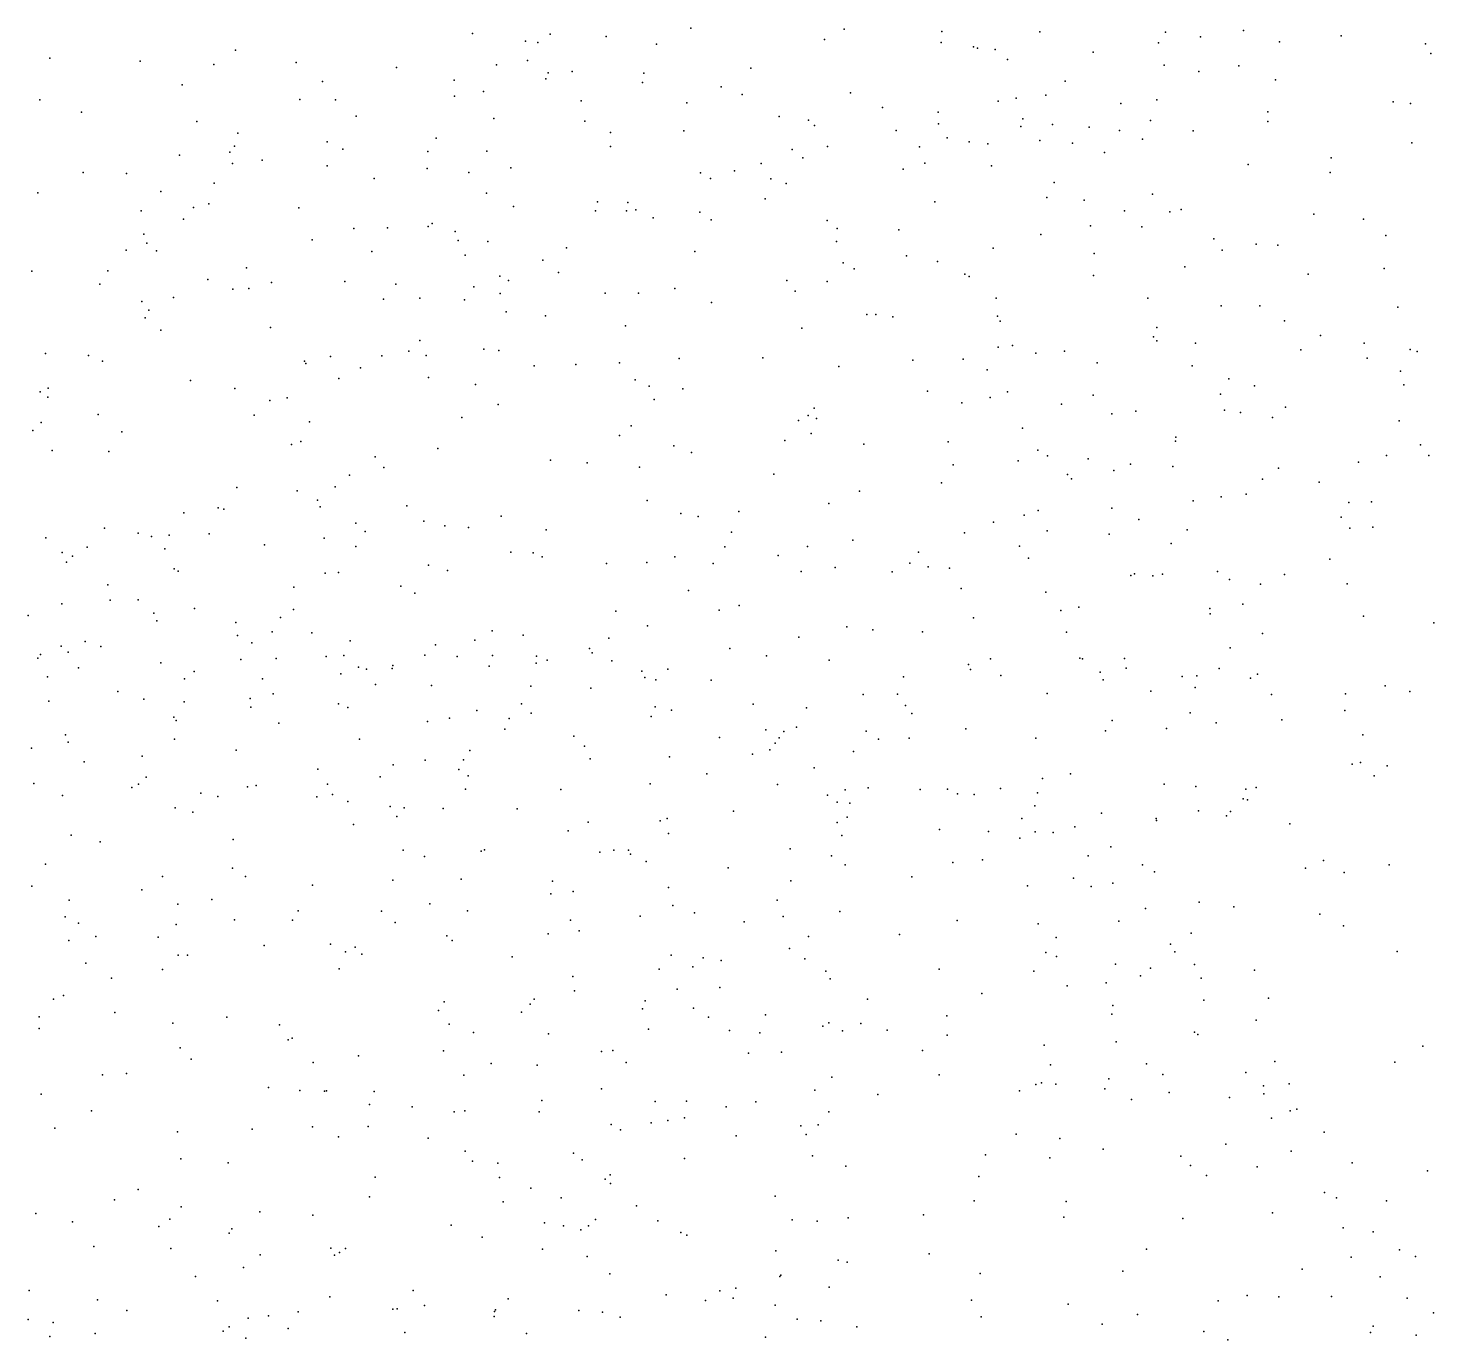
# Model space of a CAD drawing. Header units: metres. Extents: x -24.3 to 24.3, y -27.7 to 27.7.
# Drawn here: x -0.569 to 0.814, y -1.28 to 0.011 of the extents above; entities that cross this region are included whole.
import ezdxf

# ---------------------------------------------------------------- set-up
doc = ezdxf.new("R2010")
doc.units = ezdxf.units.M

msp = doc.modelspace()

# ---------------------------------------------------------------- linework, layer by layer
for p in [(-0.1321, 0.0052, -13.2899), (-0.0557, 0.0046, 27.1249), (-0.0006, 0.0024, 11.0312), (0.0827, 0.0106, 24.5145), (0.2335, 0.0095, -8.0222), (0.3297, 0.0071, -14.4301), (0.426, 0.007, 10.4634), (0.5497, 0.0065, -14.6479), (0.584, 0.0019, 18.4861), (0.6263, 0.0081, 26.8666), (0.7222, 0.003, -10.9418), (-0.3652, -0.0111, -10.9406), (-0.08, -0.0024, -10.949), (-0.0679, -0.0034, 11.5028), (0.049, -0.0052, -7.9759), (0.2142, -0.0007, 9.6225), (0.3289, -0.0035, -10.2494), (0.3606, -0.0078, -16.2666), (0.3647, -0.009, 7.776), (0.3819, -0.0106, -10.9223), (0.4783, -0.013, 10.3091), (0.5425, -0.004, 18.6592), (0.6617, -0.0029, -1.3173), (0.8051, -0.005, 18.0721), (-0.5478, -0.019, -13.1053), (-0.459, -0.0219, 23.495), (-0.3865, -0.0252, 12.4612), (-0.3055, -0.0232, 27.3634), (-0.1085, -0.0256, 0.7324), (-0.0781, -0.0214, -13.5961), (0.3943, -0.0204, 21.7284), (0.5483, -0.0258, 18.7962), (0.6217, -0.0265, -10.9339), (0.8105, -0.0144, -1.5289), (-0.2068, -0.0283, 27.1535), (-0.1501, -0.0406, 23.9225), (-0.06, -0.0393, 24.0906), (-0.0577, -0.0334, 11.2475), (-0.0341, -0.0321, -13.8314), (0.0365, -0.0336, -14.0112), (0.1416, -0.0288, 27.0403), (0.5822, -0.032, 26.4351), (0.6576, -0.0403, 13.5286), (-0.4175, -0.0453, -13.0968), (-0.2797, -0.042, -13.1289), (-0.1212, -0.0517, 26.9902), (0.0351, -0.0428, 9.488), (0.1124, -0.0473, 7.8153), (0.1333, -0.0547, -14.1677), (0.2396, -0.0532, 20.7333), (0.4317, -0.0553, -22.3803), (0.451, -0.0415, 25.1644), (-0.5576, -0.06, -10.8902), (-0.302, -0.0597, 9.3299), (-0.2668, -0.0601, 8.0081), (-0.1498, -0.0565, -10.2657), (-0.0252, -0.0611, -13.926), (0.0787, -0.063, -10.9073), (0.2713, -0.0676, 21.1542), (0.385, -0.0613, 26.0891), (0.4028, -0.0583, 9.823), (0.5055, -0.0637, 10.1511), (0.5409, -0.0601, -10.1781), (0.7735, -0.062, -14.7808), (0.7905, -0.0636, -8.3696), (-0.5165, -0.0722, 27.6102), (-0.4031, -0.0814, 1.6026), (-0.2464, -0.0759, -10.2526), (-0.1111, -0.0784, -16.2352), (-0.0215, -0.0808, -7.9426), (0.1697, -0.0763, -7.9831), (0.1983, -0.08, -14.2773), (0.3261, -0.0721, 26.9243), (0.4091, -0.0785, -14.5156), (0.5347, -0.0802, -10.9299), (0.6501, -0.0719, -14.7195), (0.6502, -0.0813, 18.2563), (-0.363, -0.0929, -10.2363), (0.0038, -0.0921, -10.2818), (0.0758, -0.0903, 18.2168), (0.2042, -0.0853, 24.7056), (0.2847, -0.0901, -10.2749), (0.3262, -0.0835, 10.7566), (0.4074, -0.0862, 25.8648), (0.4385, -0.0841, 17.8928), (0.4746, -0.0867, 25.56), (0.5044, -0.09, 10.4118), (0.5768, -0.0904, 18.9036), (-0.3661, -0.1057, -27.0669), (-0.2749, -0.1012, -10.8789), (-0.2596, -0.1086, 12.2076), (-0.1679, -0.0976, 9.3716), (-0.1178, -0.1104, -10.8744), (0.0038, -0.106, 24.3234), (0.1823, -0.1087, 10.9216), (0.2171, -0.1058, -10.8929), (0.3075, -0.1061, -8.0364), (0.3347, -0.0975, 20.3684), (0.3563, -0.1013, 26.2709), (0.3749, -0.1031, 24.9501), (0.426, -0.1001, -10.2258), (0.4582, -0.1026, 25.7422), (0.527, -0.0986, 26.673), (0.7919, -0.1021, 19.2543), (-0.4201, -0.1145, 27.3516), (-0.3706, -0.1113, 27.2091), (-0.3681, -0.1226, 12.3317), (-0.3388, -0.1194, -13.1064), (-0.1759, -0.1108, -7.8806), (0.152, -0.1225, -0.4869), (0.1929, -0.117, 26.7933), (0.313, -0.1224, 26.3877), (0.4896, -0.1119, 25.4024), (0.6309, -0.1237, -10.1413), (0.7126, -0.1169, 19.5522), (-0.5151, -0.1314, 23.4779), (-0.4725, -0.1324, 9.2012), (-0.2749, -0.125, 1.2075), (-0.2286, -0.1374, 23.8304), (-0.1766, -0.1274, 12.0091), (-0.1357, -0.1316, 11.7207), (-0.0945, -0.1269, 11.3162), (0.0922, -0.1319, 26.7211), (0.102, -0.1373, 13.9738), (0.1258, -0.1297, 9.5056), (0.1613, -0.1376, 26.616), (0.2915, -0.1281, 26.512), (0.3785, -0.1249, 13.8033), (0.7114, -0.1315, -10.9488), (-0.5595, -0.1516, -10.8189), (-0.4387, -0.1501, 12.44), (-0.386, -0.142, -7.8286), (-0.1182, -0.1519, -13.6275), (0.1764, -0.1424, 26.4215), (0.4401, -0.1413, -8.0974), (-0.3915, -0.1623, -10.8237), (-0.0916, -0.165, 24.0948), (-0.0091, -0.1602, 11.0942), (0.0207, -0.1608, -27.5358), (0.1557, -0.1572, -10.2893), (0.3226, -0.1604, -10.9031), (0.4328, -0.1562, 25.0667), (0.4695, -0.1587, 9.9339), (0.5367, -0.1528, -14.6503), (-0.458, -0.1693, -13.0888), (-0.4162, -0.1775, 14.1737), (-0.4063, -0.166, 23.6154), (-0.3028, -0.1662, 23.7361), (-0.0111, -0.1692, -13.9829), (0.0193, -0.1693, -0.0171), (0.0287, -0.1683, 24.4451), (0.0455, -0.176, -14.0733), (0.0915, -0.1704, 26.5254), (0.1027, -0.1779, 24.6014), (0.2167, -0.1786, -7.9747), (0.5091, -0.169, -10.204), (0.5537, -0.1702, 10.2549), (0.565, -0.1677, 18.7645), (0.6954, -0.1725, 7.5955), (0.7443, -0.1773, 19.1649), (-0.4552, -0.1922, 1.8017), (-0.2487, -0.1866, 26.862), (-0.2157, -0.1858, -13.2116), (-0.1756, -0.1845, 23.9507), (-0.1716, -0.1816, 11.8989), (-0.149, -0.1894, -13.5135), (0.2266, -0.1867, 26.2574), (0.2872, -0.1877, 24.827), (0.427, -0.1923, 9.7963), (0.4759, -0.1838, -10.9291), (0.5263, -0.1848, 10.5798), (0.7662, -0.1934, -14.7909), (-0.4522, -0.2011, 27.2712), (-0.2898, -0.1976, 9.2735), (-0.146, -0.1984, 11.5184), (-0.1168, -0.1994, 11.1844), (-0.0395, -0.2057, -10.8455), (0.226, -0.1992, -0.7725), (0.3801, -0.2058, 25.8462), (0.597, -0.1968, 18.3714), (0.6386, -0.2018, 18.1273), (0.6601, -0.2029, -8.2116), (-0.4728, -0.2079, -10.7589), (-0.4428, -0.2084, 8.0356), (-0.2309, -0.2092, -7.8253), (-0.1394, -0.2127, 18.2649), (-0.0629, -0.2176, 24.2419), (0.0865, -0.2092, -10.8637), (0.2326, -0.2203, -14.3386), (0.2949, -0.2135, 10.88), (0.3254, -0.2191, -14.4345), (0.4795, -0.211, 25.5205), (0.6054, -0.2079, -10.9673), (-0.5655, -0.2285, 27.5932), (-0.4906, -0.2283, -7.7787), (-0.3543, -0.2253, -13.121), (-0.105, -0.2333, -27.915), (-0.0476, -0.2298, 0.2543), (0.2434, -0.2263, 17.8919), (0.3522, -0.2316, -10.2543), (0.3563, -0.2336, 9.669), (0.4788, -0.2329, 10.6975), (0.5685, -0.2243, 22.0893), (0.6897, -0.2314, 17.917), (0.7647, -0.226, 17.7903), (-0.4986, -0.2414, 27.3836), (-0.3925, -0.2368, -7.79), (-0.3679, -0.2462, 18.3923), (-0.3521, -0.2456, 26.9671), (-0.3298, -0.2398, -10.1973), (-0.2575, -0.2388, -10.7531), (-0.2073, -0.2413, 0.9923), (-0.1307, -0.2438, -26.0283), (-0.0966, -0.2378, -13.8607), (0.0668, -0.2455, 11.0586), (0.1772, -0.2378, 24.702), (0.1852, -0.2482, -10.8744), (0.2168, -0.2386, -10.2831), (-0.4571, -0.2582, 9.1914), (-0.426, -0.2545, -25.506), (-0.2196, -0.256, -13.2927), (-0.1837, -0.2552, 11.6324), (-0.1398, -0.2568, -13.6547), (-0.1047, -0.2506, 0.6507), (-0.0016, -0.25, 26.5901), (0.0313, -0.25, -26.4747), (0.1031, -0.2595, -14.1918), (0.3829, -0.2551, -10.9028), (0.5322, -0.255, -14.6496), (0.6043, -0.2625, 10.1472), (-0.4539, -0.2745, -22.5931), (-0.4503, -0.2668, -10.1678), (-0.0988, -0.2684, -10.2402), (-0.0604, -0.2726, -7.8594), (0.2557, -0.271, -7.9758), (0.2645, -0.2712, 9.5338), (0.2815, -0.2734, 26.0131), (0.3843, -0.2728, 24.9655), (0.6422, -0.2627, -14.7345), (0.7781, -0.2638, -22.3664), (-0.4386, -0.2866, 27.1785), (-0.3307, -0.2839, 1.3834), (0.0186, -0.2823, 24.4864), (0.192, -0.2845, -26.7353), (0.387, -0.2777, -27.7236), (0.541, -0.2838, 13.8968), (0.6667, -0.2773, -10.1655), (-0.1837, -0.2967, 11.4059), (0.3849, -0.3033, -27.373), (0.3992, -0.3016, 25.7483), (0.5379, -0.2932, -10.9236), (0.541, -0.2972, 9.9752), (0.579, -0.2994, 20.12), (0.7021, -0.2919, -8.1879), (0.7448, -0.2995, 17.6641), (-0.552, -0.3094, -16.2813), (-0.5096, -0.3115, 2.0105), (-0.4959, -0.3172, -10.6269), (-0.2973, -0.3171, 9.2587), (-0.2718, -0.3123, -13.1941), (-0.2211, -0.3118, -7.7861), (-0.1946, -0.3071, -13.4691), (-0.1777, -0.3114, 24.0859), (-0.1209, -0.3052, -28.2101), (-0.1063, -0.3066, 9.3503), (0.0712, -0.3145, -7.9037), (0.1536, -0.3138, 9.4802), (0.3009, -0.3162, -14.4129), (0.3505, -0.315, 21.5394), (0.4219, -0.3092, 9.7382), (0.4503, -0.3073, 25.1823), (0.6827, -0.3059, 19.0393), (0.7478, -0.3142, 17.183), (0.7902, -0.3057, -11.0044), (0.797, -0.3077, -1.6219), (-0.2958, -0.3195, 11.9837), (-0.2423, -0.3235, 26.8213), (-0.0713, -0.3216, -10.7653), (-0.0303, -0.3202, 7.5679), (0.0125, -0.3187, 14.2265), (0.2283, -0.3223, -14.3381), (0.374, -0.3256, -27.0319), (0.4822, -0.3188, 25.4204), (0.5758, -0.3215, 10.5442), (0.7806, -0.327, 22.4322), (-0.5493, -0.3437, 23.5615), (-0.4094, -0.3361, 27.0739), (-0.3659, -0.344, 23.775), (-0.2636, -0.334, 7.7658), (-0.1752, -0.333, -13.5866), (-0.129, -0.3399, 24.3), (0.028, -0.3355, 17.9628), (0.0416, -0.3415, -14.1246), (0.0748, -0.3443, -10.8096), (0.6117, -0.3345, 17.9989), (0.6371, -0.3413, 18.9086), (0.7838, -0.3404, 17.5424), (-0.5571, -0.3473, -25.0326), (-0.5498, -0.3525, -13.1113), (-0.3314, -0.3557, -10.1601), (-0.3143, -0.3532, -10.634), (0.0465, -0.3549, -16.4977), (0.3156, -0.3465, 24.8882), (0.3492, -0.3582, -10.2469), (0.377, -0.3528, 17.5424), (0.3943, -0.3473, -28.089), (0.4473, -0.3593, -14.5658), (0.4785, -0.3505, 25.5477), (0.6035, -0.3495, 10.2743), (-0.5003, -0.3695, -10.1289), (-0.3467, -0.3702, 26.9355), (-0.1426, -0.3726, -7.7738), (-0.1068, -0.3596, -13.8856), (0.198, -0.3704, 24.7574), (0.2039, -0.3633, 7.4995), (0.4967, -0.3688, -10.2109), (0.5202, -0.3664, -14.6387), (0.6076, -0.3652, 18.7815), (0.6232, -0.3677, 17.8427), (0.6547, -0.3725, -14.7409), (0.6676, -0.3624, -10.951), (-0.5644, -0.3852, -10.5483), (-0.5562, -0.3774, 27.469), (-0.4768, -0.3866, 12.2837), (-0.2925, -0.3767, 11.8525), (0.0239, -0.3808, -0.1653), (0.1885, -0.3755, 26.1703), (0.2062, -0.3735, -7.9292), (0.4089, -0.3829, 25.0867), (0.7792, -0.3757, 19.0965), (-0.31, -0.3989, 14.3589), (-0.301, -0.3962, 23.9359), (0.0124, -0.3901, 26.4542), (0.066, -0.4003, 11.0902), (0.175, -0.3951, 17.7037), (0.2011, -0.3882, 11.0069), (0.2529, -0.3986, 9.5348), (0.3358, -0.3964, 9.6264), (0.5593, -0.3959, 18.256), (0.5598, -0.3918, 18.3865), (0.8003, -0.3992, -10.2958), (-0.5453, -0.4048, 9.1021), (-0.4897, -0.4058, 27.3166), (-0.2277, -0.4111, 11.2891), (-0.166, -0.4029, -13.7226), (-0.0554, -0.4146, 24.4776), (0.0834, -0.407, 26.3495), (0.424, -0.4045, -10.8945), (0.4335, -0.4103, 10.8477), (0.4735, -0.4131, -26.4334), (0.7669, -0.4099, -10.9732), (0.8086, -0.4099, -14.8067), (-0.2191, -0.4216, -10.624), (-0.0193, -0.417, -14.051), (0.0321, -0.4212, -10.7345), (0.1643, -0.4282, -10.7848), (0.3408, -0.4189, 25.7852), (0.4047, -0.4151, 25.6589), (0.4988, -0.4247, 21.8703), (0.515, -0.4183, 10.7311), (0.5566, -0.4206, 20.3754), (0.6608, -0.4224, -10.247), (0.7393, -0.4164, -8.1678), (-0.3639, -0.4414, -13.125), (-0.2671, -0.4407, -25.0178), (-0.253, -0.4292, 11.4999), (0.3292, -0.4369, -14.4368), (0.4533, -0.4287, 25.2383), (0.457, -0.4328, 20.5797), (0.6448, -0.4332, -8.1241), (0.7006, -0.4361, 17.5162), (-0.3044, -0.4446, -10.5667), (-0.2844, -0.4539, -10.1384), (0.0399, -0.454, -10.2161), (0.2486, -0.4451, -10.2527), (0.5766, -0.4546, 18.5082), (0.6043, -0.4506, 10.4155), (0.629, -0.4478, -26.7237), (0.7298, -0.4561, -14.7628), (0.7521, -0.4553, 18.9887), (-0.416, -0.4662, -10.1132), (-0.3821, -0.4613, 27.0846), (-0.3766, -0.4628, -7.6495), (-0.2818, -0.4604, 24.0995), (-0.1967, -0.4593, 24.3434), (-0.104, -0.4694, -7.7413), (0.0727, -0.4669, -7.8308), (0.09, -0.4698, 24.6774), (0.1298, -0.4649, -22.5682), (0.2184, -0.4571, -14.3229), (0.4106, -0.4686, -1.1464), (0.4244, -0.4639, -10.2222), (0.4968, -0.4617, -8.0454), (-0.4941, -0.4814, 23.7409), (-0.2467, -0.4764, 24.234), (-0.1798, -0.4746, 17.9786), (-0.1591, -0.479, 0.8183), (-0.1361, -0.4806, 26.7305), (-0.0597, -0.483, -10.1828), (0.3805, -0.4755, 20.8146), (0.4331, -0.4839, 17.2658), (0.5234, -0.4729, 18.1391), (0.5707, -0.483, 17.7114), (0.7224, -0.4705, -28.2148), (0.7308, -0.4815, -16.4667), (0.7535, -0.4803, -27.2617), (-0.5518, -0.491, -7.2429), (-0.4609, -0.4863, -7.5482), (-0.4479, -0.4895, 9.1735), (-0.4304, -0.4881, 23.8774), (-0.3909, -0.4868, -10.4944), (-0.3366, -0.4976, 11.7233), (-0.2779, -0.4913, -7.662), (-0.2375, -0.4846, 1.092), (0.1227, -0.4853, -14.2228), (0.2421, -0.4932, 25.9477), (0.3518, -0.486, -10.8204), (0.494, -0.4873, -28.4644), (0.555, -0.4964, -22.5462), (-0.5357, -0.5054, -7.0622), (-0.5255, -0.5088, -10.4606), (-0.5109, -0.5, 27.4493), (-0.4345, -0.5017, 18.2186), (-0.2467, -0.4993, -13.4019), (-0.0942, -0.5051, -13.9159), (-0.0723, -0.5056, -10.6279), (-0.0635, -0.5097, -28.4388), (0.0671, -0.5097, -0.4074), (0.1162, -0.4998, -25.3457), (0.1687, -0.5081, -7.847), (0.1974, -0.4993, 17.5091), (0.3067, -0.5048, 14.2777), (0.4061, -0.4989, -7.9912), (0.4149, -0.5107, 25.4283), (-0.5314, -0.5148, -7.376), (-0.4256, -0.5214, -28.449), (-0.4215, -0.5238, -13.0798), (-0.2638, -0.5248, -10.525), (-0.1754, -0.5179, -13.7247), (-0.1565, -0.523, 9.3218), (-0.0001, -0.516, 26.5513), (0.0394, -0.5151, 9.423), (0.1047, -0.516, 11.0779), (0.1911, -0.5241, -10.2295), (0.2247, -0.5199, -10.7418), (0.2807, -0.5242, 25.8334), (0.2982, -0.5157, -7.935), (0.3162, -0.5194, 10.9765), (0.337, -0.5208, 25.0397), (0.6008, -0.5241, 17.5695), (0.7113, -0.5117, -10.9295), (-0.4907, -0.5371, -6.9624), (-0.277, -0.5257, -22.6132), (-0.2025, -0.5383, -13.5931), (0.5153, -0.528, 17.9043), (0.5192, -0.5263, -10.8606), (0.5371, -0.5282, -10.2545), (0.5467, -0.5267, 18.4138), (0.6126, -0.5317, 10.5709), (0.6431, -0.5366, -14.6752), (0.6665, -0.527, -10.2875), (0.7282, -0.5362, 18.8581), (-0.4885, -0.5522, -16.5942), (-0.4608, -0.5517, -7.1898), (-0.3077, -0.5395, 11.5529), (-0.1886, -0.5454, 26.8345), (0.0803, -0.5427, 26.4375), (0.3487, -0.5407, 9.6667), (0.4317, -0.5442, -10.8105), (-0.536, -0.5559, 5.3094), (-0.4455, -0.5649, 11.9196), (-0.4055, -0.5604, 1.6889), (-0.3082, -0.5614, -13.1992), (0.0089, -0.563, 17.6204), (0.1104, -0.5619, 24.7505), (0.1301, -0.5573, -10.6743), (0.4466, -0.5623, 21.013), (0.4643, -0.5589, 21.2628), (0.5932, -0.5605, 16.9594), (0.5935, -0.5656, 18.5784), (0.6255, -0.556, 10.3642), (-0.5691, -0.5673, -6.5395), (-0.4424, -0.5724, 5.5213), (-0.3647, -0.5743, -7.417), (-0.3208, -0.5693, -10.111), (0.0401, -0.5773, -10.1862), (0.2361, -0.5783, 9.5426), (0.3608, -0.5697, -25.5874), (0.7444, -0.5679, 17.3455), (0.8135, -0.5746, 18.9374), (-0.513, -0.5928, 5.1718), (-0.3633, -0.587, -7.1049), (-0.349, -0.594, -6.9661), (-0.3291, -0.5832, 27.1295), (-0.2902, -0.5844, -7.313), (-0.2524, -0.5921, -7.1845), (-0.1298, -0.5916, -7.5195), (-0.1128, -0.5824, 24.5464), (-0.0823, -0.5867, 0.3965), (0.0019, -0.5896, -10.5965), (0.1888, -0.5886, -7.7907), (0.2618, -0.5812, 24.9648), (0.3104, -0.5834, 25.7114), (0.4523, -0.5836, 9.7974), (0.6448, -0.585, -8.078), (-0.557, -0.6057, 5.6109), (-0.5365, -0.5973, -24.5651), (-0.5298, -0.6033, 27.5357), (-0.4976, -0.5978, 12.1051), (-0.2758, -0.6075, 7.557), (-0.2586, -0.6067, -6.8506), (-0.1788, -0.6062, -6.9834), (-0.1685, -0.5961, -7.2862), (-0.1471, -0.6077, -13.789), (-0.1123, -0.6066, -7.1206), (-0.0692, -0.6074, -7.2102), (-0.0169, -0.5996, -7.6349), (-0.0144, -0.604, -14.0139), (0.1209, -0.5998, -14.1995), (0.1572, -0.6071, -0.7647), (0.613, -0.599, 20.5878), (-0.5595, -0.6093, 23.8584), (-0.5197, -0.6188, -10.057), (-0.4387, -0.6138, 27.3984), (-0.3598, -0.6107, -6.6636), (-0.325, -0.6095, 5.2736), (-0.2443, -0.6181, -13.3753), (-0.2364, -0.62, 5.453), (-0.211, -0.6193, -6.6958), (-0.2103, -0.6163, -13.5323), (-0.1156, -0.6171, -6.8468), (-0.0695, -0.614, -7.0149), (-0.0587, -0.6113, 11.1549), (0.005, -0.6117, -7.2943), (0.0344, -0.622, -7.0675), (0.06, -0.62, -7.203), (0.2186, -0.6112, 14.507), (0.3558, -0.6155, 25.3872), (0.3577, -0.6205, -7.9313), (0.3773, -0.6099, -10.7323), (0.4653, -0.6091, 10.8206), (0.4679, -0.61, 18.0026), (0.5092, -0.6094, -1.3372), (0.5108, -0.619, 17.6884), (0.6023, -0.6194, 10.0453), (-0.5501, -0.6275, 5.0716), (-0.4153, -0.6297, 24.177), (-0.4058, -0.6222, 5.1272), (-0.3387, -0.6296, 11.4264), (-0.2617, -0.6246, 5.5869), (-0.2276, -0.6351, 27.0007), (0.0373, -0.6284, -6.8779), (0.0484, -0.6307, -7.4313), (0.1028, -0.631, -6.9937), (0.2917, -0.6275, -14.3698), (0.3877, -0.6263, 17.0866), (0.4853, -0.6231, 17.8395), (0.4883, -0.6305, 18.1736), (0.566, -0.6272, 14.3916), (0.5804, -0.6267, -25.8252), (0.6332, -0.6289, 10.4644), (0.64, -0.625, 10.229), (-0.4808, -0.642, 24.0733), (-0.4552, -0.6497, 5.0419), (-0.3506, -0.6489, -13.1425), (-0.3281, -0.6442, 24.341), (-0.1725, -0.6362, -10.2346), (-0.0746, -0.6369, -6.7454), (-0.0158, -0.6388, -10.2468), (0.2521, -0.645, -7.0107), (0.2861, -0.6446, -10.2623), (0.433, -0.6439, -14.4815), (0.5351, -0.6417, -10.7542), (0.5788, -0.6381, -10.3098), (0.6537, -0.6449, 16.7527), (0.7265, -0.6444, -10.3627), (0.7657, -0.6366, -14.7236), (0.7897, -0.6421, -10.9118), (-0.5487, -0.6516, -6.3783), (-0.4155, -0.6522, 5.7051), (-0.3501, -0.6574, -6.4932), (-0.2639, -0.654, -10.4656), (-0.2548, -0.6578, -6.5597), (-0.1277, -0.6606, 5.4931), (-0.0837, -0.6543, 9.362), (-0.0745, -0.6632, 5.3819), (0.0476, -0.6571, -6.7799), (0.0638, -0.6603, -7.568), (0.1439, -0.6545, 26.3095), (0.1965, -0.658, -6.9091), (0.2939, -0.6559, 9.6234), (0.5738, -0.6631, -14.5759), (0.726, -0.6607, 18.7623), (-0.4259, -0.6674, -6.4165), (-0.4236, -0.6706, -10.0887), (-0.3225, -0.6731, 5.7329), (-0.1764, -0.6714, 5.1393), (-0.1548, -0.6683, -6.6026), (-0.0959, -0.6686, 26.7841), (0.0437, -0.6667, -10.5207), (0.1867, -0.6771, -7.3942), (0.3002, -0.6638, 25.2345), (0.497, -0.6705, 18.3344), (0.5993, -0.6727, 17.4733), (0.6638, -0.67, 17.3684), (-0.5324, -0.6848, -10.3801), (-0.4251, -0.689, 17.9049), (-0.2432, -0.6889, 11.3006), (-0.1003, -0.6792, 5.2614), (-0.0325, -0.6859, 24.7214), (0.1109, -0.6872, 11.0789), (0.1564, -0.6798, -7.6884), (0.1697, -0.6875, -7.4914), (0.1742, -0.6814, -10.2921), (0.255, -0.6809, 25.83), (0.2673, -0.689, -10.5977), (0.2973, -0.6878, -7.2127), (0.3533, -0.6788, 10.9575), (0.4219, -0.6879, -10.6573), (0.4905, -0.6808, 9.8626), (0.5505, -0.6785, 14.6214), (0.7437, -0.6845, 22.2023), (-0.5659, -0.6979, 2.2691), (-0.5298, -0.6918, 12.0272), (-0.3646, -0.6998, 4.9745), (-0.1347, -0.7001, -16.7256), (-0.0218, -0.6958, -6.6229), (0.1432, -0.7037, -14.1971), (0.1603, -0.6995, -10.462), (0.1657, -0.693, -6.7796), (0.2427, -0.7009, 11.0296), (-0.514, -0.7113, 4.9339), (-0.4568, -0.7057, -6.3064), (-0.284, -0.7184, 24.4485), (-0.21, -0.7143, 5.7526), (-0.1787, -0.7095, -13.6487), (-0.1456, -0.7187, 26.9079), (-0.1408, -0.7091, -10.4135), (-0.0164, -0.7083, -0.1031), (0.0618, -0.7062, 26.5675), (0.204, -0.717, 26.1787), (0.7331, -0.7135, -8.0808), (0.7412, -0.7118, -10.4448), (0.7676, -0.7153, 7.3136), (-0.5635, -0.7326, -6.1961), (-0.453, -0.7264, -13.0827), (-0.2229, -0.7259, -6.4031), (-0.1362, -0.7249, 11.2209), (0.0985, -0.723, -6.6349), (0.4285, -0.7276, 18.039), (0.4562, -0.7229, -25.3143), (0.7548, -0.7251, -10.8059), (-0.5352, -0.7443, 11.9179), (-0.4671, -0.7365, 11.592), (-0.4604, -0.7333, 24.2429), (-0.3992, -0.7421, -10.3877), (-0.3825, -0.7453, 27.3882), (-0.3534, -0.7359, -6.2894), (-0.3447, -0.7344, 5.8201), (-0.2853, -0.7457, -10.2165), (-0.2746, -0.7332, -13.3122), (-0.2698, -0.7435, -28.6075), (-0.1388, -0.7381, 5.0708), (-0.0453, -0.7383, -10.3707), (0.0426, -0.7328, 9.4372), (0.1679, -0.7335, 25.0264), (0.2172, -0.744, -10.3903), (0.2346, -0.7389, -28.7923), (0.2572, -0.7368, -7.5831), (0.3082, -0.7385, -10.4638), (0.3352, -0.7382, -10.3234), (0.3451, -0.7428, -7.7734), (0.3613, -0.7435, -7.3134), (0.3874, -0.7376, -6.9752), (0.4235, -0.7418, -14.4362), (0.5481, -0.7333, -10.3445), (0.5794, -0.7356, -8.0012), (0.6284, -0.7381, -16.5969), (0.6386, -0.7366, -10.7167), (-0.4244, -0.7566, 4.8831), (-0.2547, -0.7503, 17.5707), (-0.213, -0.7552, 1.1356), (-0.1991, -0.7566, 4.9676), (-0.1609, -0.7572, 7.3766), (-0.088, -0.7575, 5.6681), (0.1246, -0.7598, -10.354), (0.2265, -0.7509, 25.5655), (0.2391, -0.752, -14.2952), (0.4211, -0.7546, -7.0774), (0.5821, -0.7595, 10.0753), (0.6134, -0.76, 10.5227), (0.626, -0.7475, 21.3066), (0.6303, -0.7486, -14.5832), (-0.4072, -0.7609, 11.4322), (-0.249, -0.7729, 9.2934), (-0.2066, -0.7651, -13.5027), (-0.0182, -0.7705, 5.5481), (0.0524, -0.7693, -6.4769), (0.0593, -0.7669, -14.0812), (0.2265, -0.771, 9.5654), (0.2365, -0.7657, 25.7247), (0.4082, -0.7671, -10.4003), (0.4865, -0.7618, -10.5946), (0.5404, -0.7669, 16.612), (0.5406, -0.7689, 18.4696), (0.6095, -0.7645, -10.503), (0.6719, -0.7723, 21.0633), (-0.5269, -0.7835, 11.772), (-0.3674, -0.7877, -10.1561), (-0.038, -0.779, 5.2105), (0.0606, -0.7818, 24.9278), (0.2311, -0.7836, -0.9519), (0.3272, -0.7778, 16.8349), (0.3756, -0.7796, -7.4976), (0.4062, -0.7863, -7.4031), (0.4215, -0.78, -7.8716), (0.4389, -0.7809, 9.8211), (0.4604, -0.7753, 18.2744), (-0.4981, -0.79, -6.0885), (-0.2002, -0.7982, -6.2242), (-0.1234, -0.7991, -13.76), (-0.1202, -0.7979, 17.3087), (-0.0069, -0.8001, -6.3541), (0.0071, -0.7981, 11.1201), (0.0215, -0.7982, -0.3963), (0.1804, -0.7967, -14.2149), (0.4958, -0.7948, 10.7076), (-0.5521, -0.8119, 24.188), (-0.1794, -0.8042, 14.7835), (0.0232, -0.8021, 5.439), (0.0389, -0.8094, 7.2397), (0.1193, -0.8155, -6.3903), (0.221, -0.8037, 25.9732), (0.2346, -0.8126, 25.8521), (0.3403, -0.8101, -14.3499), (0.3696, -0.8075, -6.7218), (0.4734, -0.8037, -7.1743), (0.5269, -0.8124, 17.5837), (0.705, -0.8082, -10.5208), (0.7696, -0.8124, -25.6795), (-0.4369, -0.824, 5.9485), (-0.368, -0.8159, -24.2911), (-0.3553, -0.8241, 7.4736), (-0.2103, -0.8275, 27.1412), (-0.1431, -0.8267, 24.7175), (-0.0533, -0.8285, 5.0868), (0.1809, -0.8284, 25.3697), (0.3001, -0.8244, -6.5751), (0.459, -0.8258, -6.8049), (0.5388, -0.8195, -14.4895), (0.6872, -0.8158, 18.679), (0.7253, -0.8201, -10.6251), (-0.5655, -0.8336, 27.6891), (-0.4571, -0.8373, 27.548), (-0.2894, -0.8327, 5.924), (-0.055, -0.8412, -13.8715), (-0.0331, -0.8389, 26.8023), (0.0608, -0.8347, -6.2837), (0.4137, -0.8332, 14.9672), (0.4764, -0.834, 17.694), (0.4976, -0.8307, -6.9418), (-0.5288, -0.8472, 5.977), (-0.4218, -0.8513, 9.2223), (-0.3884, -0.8467, 1.7332), (-0.1739, -0.8509, 5.8954), (0.065, -0.8527, 25.0538), (0.1677, -0.8472, 25.5097), (0.53, -0.8554, -7.0789), (0.5826, -0.8494, 10.2017), (0.6168, -0.8538, 16.3299), (-0.5325, -0.8636, 17.7077), (-0.5196, -0.8701, -5.9655), (-0.366, -0.8665, 27.4474), (-0.309, -0.867, 1.508), (-0.3035, -0.8578, -6.013), (-0.2215, -0.8582, 11.2618), (-0.2081, -0.8694, -13.4987), (-0.137, -0.8579, 27.0008), (-0.0357, -0.867, 9.422), (0.0328, -0.8631, -14.0068), (0.0863, -0.8599, 5.3766), (0.1353, -0.8685, 26.5063), (0.1736, -0.8633, 14.9962), (0.2294, -0.8586, 26.2529), (0.3446, -0.8674, 10.8744), (0.4242, -0.8706, 17.8995), (0.5035, -0.868, -7.3395), (0.7012, -0.8611, -8.0207), (-0.5026, -0.883, -16.8704), (-0.4412, -0.8837, 6.033), (-0.4235, -0.8714, 4.7467), (-0.1572, -0.8824, -13.6617), (-0.0575, -0.8804, 0.2303), (-0.027, -0.8775, -6.0759), (0.1985, -0.8829, 26.3774), (0.2879, -0.881, -14.2856), (0.4419, -0.8841, -6.6229), (0.5749, -0.8798, -7.955), (0.7245, -0.8726, -1.6858), (-0.529, -0.8871, 4.6787), (-0.337, -0.8918, 11.3441), (-0.2717, -0.8907, 24.5881), (-0.2571, -0.8981, 9.3154), (-0.2475, -0.8937, 4.8303), (-0.1519, -0.887, 4.9012), (0.1797, -0.8949, -6.1973), (0.5543, -0.8907, -6.8679), (0.5588, -0.898, -7.2208), (0.7775, -0.8977, -14.5844), (-0.5124, -0.9092, 14.8502), (-0.4214, -0.9014, 17.4986), (-0.4122, -0.9015, -5.9363), (-0.2408, -0.9004, 27.2352), (-0.0931, -0.9031, 14.9915), (0.0632, -0.9014, 5.6047), (0.0948, -0.9039, 5.4798), (0.1125, -0.9067, 16.7966), (0.1949, -0.9049, 11.0018), (0.4317, -0.8987, 9.8538), (0.4423, -0.9026, 18.2282), (0.5005, -0.9104, 9.9713), (0.5779, -0.9105, -6.9744), (-0.487, -0.9239, 27.6413), (-0.437, -0.9156, -13.0755), (-0.2633, -0.9147, -13.373), (-0.0332, -0.9223, -5.9727), (0.0515, -0.9151, 26.6832), (0.0845, -0.913, 25.2589), (0.2154, -0.9171, 7.1285), (0.2197, -0.9247, 25.8076), (0.3269, -0.9151, -6.3652), (0.4202, -0.9173, -6.5114), (0.5251, -0.9217, 18.441), (0.5347, -0.9143, -6.7004), (0.5845, -0.9242, 10.4263), (0.637, -0.9163, 15.9471), (-0.0316, -0.9364, 11.1203), (0.0692, -0.9348, 5.1533), (0.1113, -0.9332, 5.2555), (0.369, -0.9391, -14.3268), (0.4528, -0.9317, -24.7937), (0.4911, -0.9286, 15.1537), (-0.5441, -0.9447, -5.8811), (-0.5343, -0.941, 11.5513), (-0.16, -0.9473, 6.0026), (-0.0753, -0.9496, 4.9263), (-0.0713, -0.9448, 0.4424), (0.0377, -0.9463, 9.4876), (0.0854, -0.9537, -5.9508), (0.2563, -0.9448, 26.0708), (0.4978, -0.9509, -7.7504), (0.5871, -0.9458, 18.5787), (0.651, -0.9437, 7.2214), (-0.5582, -0.962, 24.225), (-0.4839, -0.9579, 9.2132), (-0.3736, -0.9624, 4.7028), (-0.1656, -0.9557, 27.0992), (-0.0839, -0.9576, -13.7747), (0.0353, -0.9541, 5.0448), (0.1, -0.9624, 5.6915), (0.1562, -0.96, 5.4186), (0.3344, -0.961, 16.4183), (0.4969, -0.9593, -6.5652), (0.6388, -0.9654, -7.1618), (-0.5582, -0.9735, 6.0691), (-0.4268, -0.9684, -22.6522), (-0.3218, -0.9701, -13.2415), (-0.1549, -0.9692, 9.3827), (-0.1309, -0.9774, 4.844), (-0.0572, -0.9789, -22.7722), (0.0412, -0.9741, 25.3641), (0.1208, -0.9756, -14.097), (0.1507, -0.9779, 25.7187), (0.2124, -0.9713, -14.1825), (0.2184, -0.968, 9.6523), (0.232, -0.976, 25.9429), (0.25, -0.9687, -24.5533), (0.2757, -0.9753, 15.217), (0.3347, -0.9801, 10.8118), (0.5782, -0.9772, -1.561), (0.5815, -0.9794, -7.4248), (-0.4196, -0.9925, 24.4215), (-0.3132, -0.9846, 6.0548), (-0.3093, -0.9831, 27.4228), (-0.1605, -0.9954, -5.8535), (0.006, -0.9953, -13.9209), (0.3106, -0.9953, -1.1598), (0.4303, -0.99, 10.6845), (0.5009, -0.9866, 15.7795), (0.8027, -0.9908, 21.3017), (-0.4086, -1.0036, -5.8156), (-0.2888, -1.007, 11.281), (-0.2442, -1.0006, 17.107), (-0.1137, -1.0081, 0.9415), (-0.0053, -0.9961, 5.8812), (0.019, -1.0069, 26.7774), (0.1394, -0.9978, 5.5992), (0.1718, -0.9967, 26.4722), (0.4363, -1.0092, -1.3884), (0.531, -1.0084, -14.4156), (0.657, -1.006, -6.9982), (0.7752, -1.0066, 18.7226), (-0.4959, -1.0193, 24.3159), (-0.4723, -1.0179, 6.1202), (-0.1404, -1.0194, 25.0509), (-0.0684, -1.0095, 25.2096), (0.2214, -1.0215, 5.3421), (0.3269, -1.0191, 9.8072), (0.5468, -1.0189, 10.3249), (0.6284, -1.0168, -7.906), (-0.3328, -1.0315, 15.049), (-0.3017, -1.0346, -24.0008), (-0.2777, -1.0353, -13.3603), (-0.2756, -1.0348, 4.7013), (-0.2286, -1.0357, -13.4794), (-0.0053, -1.033, 4.926), (0.2045, -1.0342, 15.5742), (0.4061, -1.0348, 9.9219), (0.4221, -1.0287, 7.1025), (0.4275, -1.0269, 17.8353), (0.4416, -1.0284, -14.3472), (0.49, -1.033, 10.5411), (0.4938, -1.0232, -6.4626), (0.5533, -1.0365, 18.5076), (0.6458, -1.0301, -6.7787), (0.6713, -1.0281, -25.0555), (-0.5561, -1.038, 4.6124), (-0.2334, -1.0482, 6.0625), (-0.1914, -1.0507, 11.1909), (-0.0638, -1.0445, -5.8043), (0.0477, -1.0455, -0.6519), (0.0783, -1.045, -14.022), (0.1176, -1.0506, 5.0429), (0.1465, -1.0456, 5.7194), (0.2667, -1.0386, -6.0644), (0.5161, -1.0435, 17.6318), (0.6125, -1.0413, -6.6599), (0.6463, -1.0377, -7.361), (-0.5066, -1.0544, 27.7011), (-0.15, -1.0555, -13.6347), (-0.1397, -1.0544, 16.883), (-0.0664, -1.0556, 0.6781), (0.06, -1.0642, 16.5722), (0.0766, -1.0614, 5.8426), (0.2185, -1.0554, 5.4422), (0.6538, -1.0619, -29.136), (0.6721, -1.0545, -6.8787), (0.6787, -1.053, -14.484), (-0.5429, -1.0715, 11.5478), (-0.4221, -1.0751, 1.9888), (-0.3486, -1.0725, -13.1955), (-0.2895, -1.0704, 9.3354), (-0.2346, -1.07, 1.4325), (0.0044, -1.0681, -0.258), (0.0134, -1.0731, 7.078), (0.0436, -1.0665, 25.5823), (0.191, -1.0692, -0.9613), (0.196, -1.078, 16.0405), (0.208, -1.0683, -5.9266), (0.4026, -1.0774, 18.0654), (0.7057, -1.0757, -7.2505), (-0.2638, -1.0803, -5.7301), (-0.1757, -1.0813, 27.1605), (0.1273, -1.0792, 10.9571), (0.4456, -1.0819, 18.2655), (0.6088, -1.0874, -7.6052), (-0.419, -1.1018, 17.1963), (-0.3723, -1.1056, 27.5201), (-0.1392, -1.0943, -5.725), (-0.132, -1.1042, 27.0518), (-0.1072, -1.106, 9.4726), (-0.0327, -1.0963, 15.4898), (-0.0241, -1.1029, -13.834), (0.0765, -1.1014, 4.9611), (0.2023, -1.0987, 5.2376), (0.3724, -1.0978, -6.1365), (0.4357, -1.1009, -6.2392), (0.4881, -1.0923, 10.2316), (0.5646, -1.0991, -6.4848), (0.673, -1.0944, 17.4079), (0.7331, -1.1058, -1.7508), (-0.2277, -1.1198, 24.9227), (0.0033, -1.1176, 5.9301), (0.2353, -1.1089, 26.0928), (0.366, -1.1191, -14.2545), (0.574, -1.1084, 17.5494), (0.5899, -1.1182, -14.4197), (0.6396, -1.1097, 18.6128), (0.8071, -1.1137, 17.3123), (-0.4607, -1.1321, 11.4517), (-0.1056, -1.1202, 11.1178), (-0.0747, -1.1308, 25.4723), (-0.0017, -1.1218, -5.734), (0.0037, -1.1262, 16.2754), (-0.4841, -1.142, 2.1973), (-0.2335, -1.1393, -13.494), (-0.1018, -1.144, 4.7545), (-0.0449, -1.1402, 0.2821), (0.1658, -1.1386, -5.8328), (0.3613, -1.1431, -6.0439), (0.4518, -1.1438, 10.3371), (0.7058, -1.1349, -7.4024), (0.7176, -1.1402, -6.7539), (0.7668, -1.143, -14.484), (-0.5616, -1.1557, -23.747), (-0.4297, -1.1612, 4.5987), (-0.4187, -1.1491, -13.0668), (-0.3412, -1.154, 6.1708), (-0.2892, -1.1573, 27.4054), (0.0291, -1.1479, -13.9095), (0.2373, -1.1598, 5.4955), (0.3114, -1.1568, 9.8845), (0.4496, -1.1593, -14.3091), (0.5667, -1.1604, -6.399), (0.6547, -1.1548, -6.5732), (-0.5254, -1.1639, 6.2079), (-0.4407, -1.1683, 9.2788), (-0.3713, -1.175, -5.6755), (-0.3686, -1.1707, -13.1652), (-0.1531, -1.1669, 25.3432), (-0.0611, -1.1648, -13.7558), (-0.0425, -1.1677, 9.5618), (-0.0255, -1.1716, 0.0486), (-0.0178, -1.1676, 26.8246), (-0.0112, -1.1615, 11.0438), (0.0502, -1.1627, 26.7084), (0.073, -1.1744, -24.0926), (0.1825, -1.1618, 26.4554), (0.207, -1.1632, 9.7634), (0.7243, -1.1698, -7.9561), (0.7539, -1.1735, -6.8953), (-0.5046, -1.188, 27.6988), (-0.1226, -1.179, 1.0966), (0.0786, -1.1769, 9.667), (-0.4287, -1.1899, 24.4438), (-0.3409, -1.1961, 24.6653), (-0.2713, -1.1898, -13.4114), (-0.2678, -1.1966, 9.405), (-0.2627, -1.1938, 4.6498), (-0.257, -1.1901, 25.0148), (-0.0631, -1.1906, 6.0262), (-0.0194, -1.1979, 4.8419), (0.1662, -1.1924, 5.8156), (0.2276, -1.2014, 5.274), (0.3172, -1.1951, 10.6849), (0.5307, -1.1907, 17.7073), (0.7322, -1.1986, 17.4269), (0.7796, -1.1912, -7.0248), (0.7953, -1.1978, -7.18), (-0.3573, -1.2086, 16.9278), (0.0031, -1.215, -28.9854), (0.1711, -1.2162, 5.1113), (0.2365, -1.2034, 26.2485), (0.3673, -1.2147, 10.5187), (0.5076, -1.2122, -6.2119), (0.684, -1.2103, -7.6685), (-0.4046, -1.2175, 27.5591), (0.1271, -1.2289, 10.8588), (0.1701, -1.2175, -5.7683), (0.2187, -1.2281, 5.6911), (0.7606, -1.218, -6.6927), (-0.5682, -1.2313, 2.4795), (-0.5007, -1.2404, 24.3062), (-0.3829, -1.2414, 11.3412), (-0.2722, -1.2376, 11.2365), (-0.1904, -1.2312, -13.5804), (-0.0969, -1.2395, 15.8455), (0.0585, -1.2357, 4.9261), (0.0971, -1.2411, 25.7748), (0.1113, -1.2317, -13.983), (0.1242, -1.2388, 26.5579), (0.3586, -1.2407, -5.8998), (0.6014, -1.2414, -1.634), (0.6298, -1.2361, -6.4232), (0.661, -1.2374, -24.7577), (0.7129, -1.2373, -7.7728), (0.7873, -1.2389, -6.7903), (-0.472, -1.2509, -1.948), (-0.3327, -1.2562, -1.8776), (-0.3034, -1.2524, 24.8938), (-0.2104, -1.2497, 16.0988), (-0.206, -1.2492, -5.6088), (-0.1794, -1.2461, 27.143), (-0.1107, -1.2569, 26.9618), (-0.1105, -1.252, -13.6914), (-0.1095, -1.2504, 4.7423), (-0.0273, -1.251, -5.6293), (-0.0043, -1.2525, -13.8336), (0.0133, -1.2574, 10.9537), (0.1655, -1.2457, 25.8885), (0.3682, -1.2571, -24.2484), (0.4537, -1.2446, 18.0376), (0.5219, -1.2549, 18.3233), (0.813, -1.2533, -14.4774), (-0.569, -1.2599, -1.8754), (-0.5444, -1.2627, 6.2657), (-0.3771, -1.2713, -2.2892), (-0.3715, -1.267, -1.783), (-0.3527, -1.2586, -1.9852), (-0.3134, -1.2687, -5.6195), (0.1872, -1.2595, 26.3841), (0.2106, -1.2613, 9.837), (0.2461, -1.267, -14.0948), (0.4872, -1.2644, -6.1235), (0.5871, -1.2717, -6.3077), (0.7537, -1.2663, -7.8708), (-0.5479, -1.2767, 11.4877), (-0.5033, -1.2735, -1.7768), (-0.355, -1.2782, 6.2573), (-0.1985, -1.2726, 25.3928), (-0.0789, -1.2735, 6.0798), (0.1562, -1.2771, -23.0442), (0.6108, -1.2799, 7.1036), (0.751, -1.2725, -7.5625), (0.796, -1.2751, 18.6849)]:
    msp.add_point(p)

doc.saveas('drawing.dxf')
